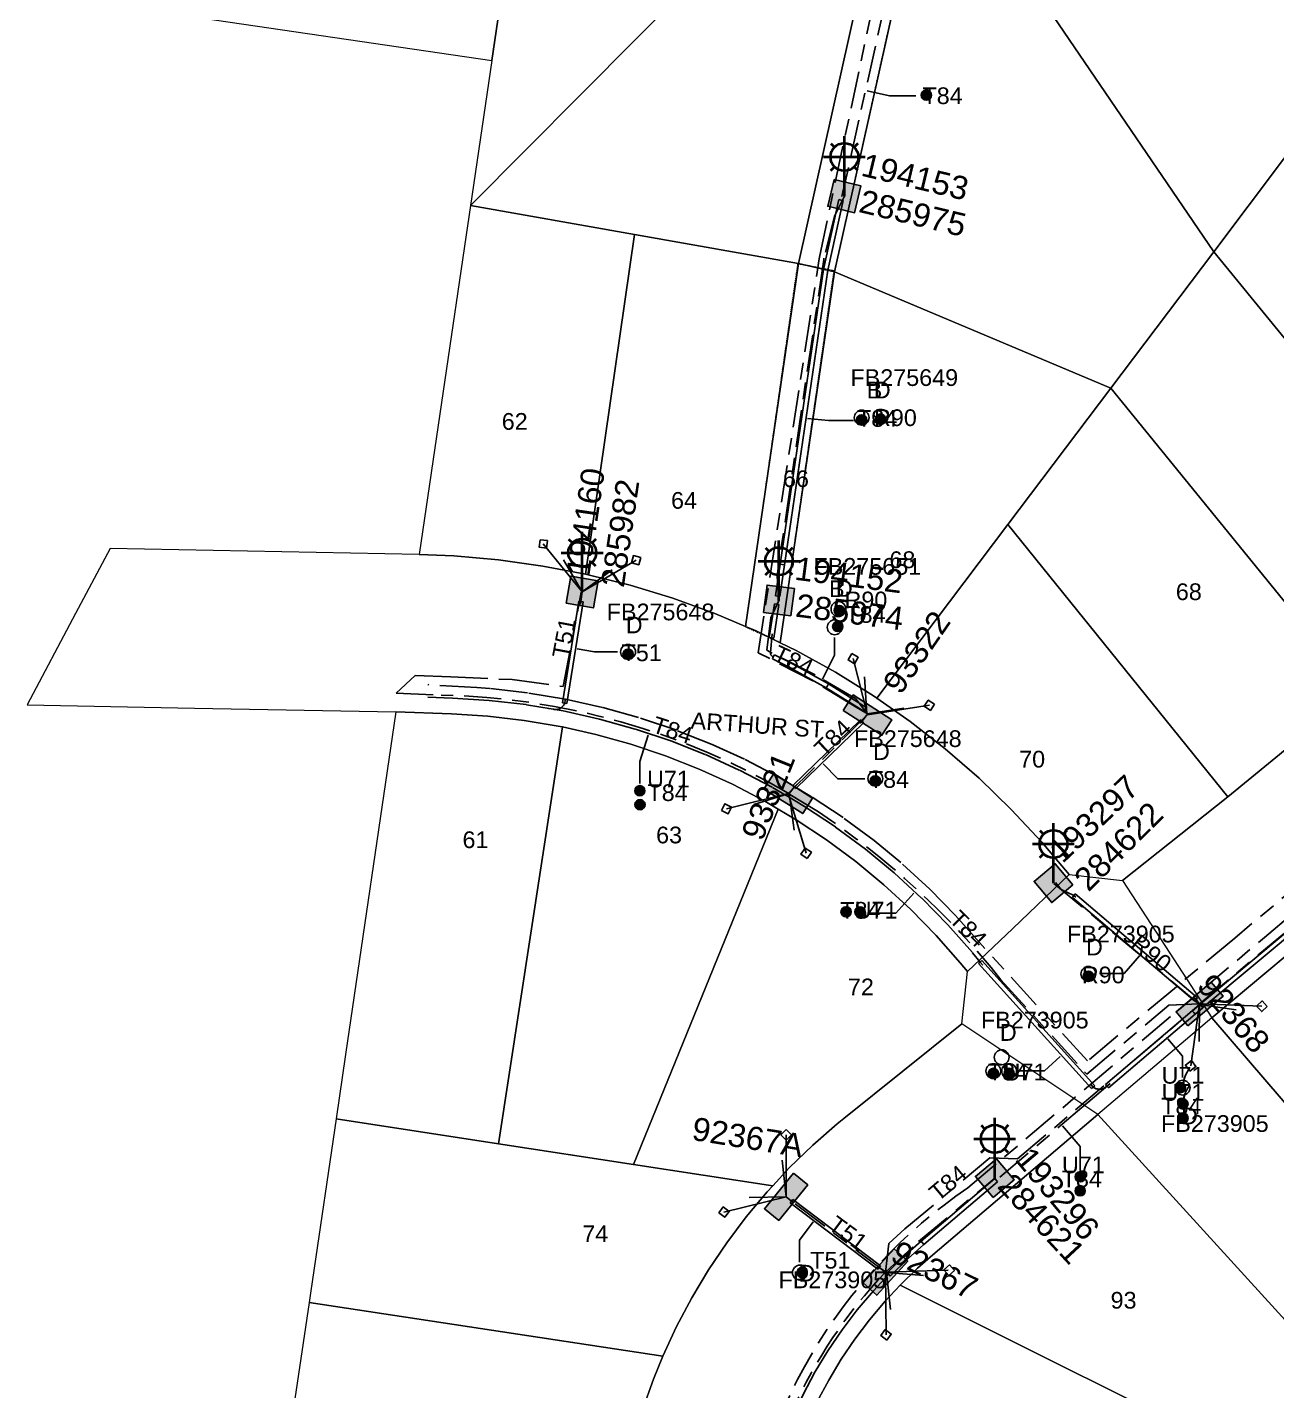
# Model space of a CAD drawing. Header units: metres. Extents: x 282960 to 285195, y 6134329 to 6136665.
# Drawn here: x 283102 to 283236.7, y 6135310.1 to 6135457 of the extents above; entities that cross this region are included whole.
import ezdxf
from ezdxf.enums import TextEntityAlignment as Align

# ---------------------------------------------------------------- set-up
doc = ezdxf.new("R2010")
doc.units = ezdxf.units.M
for name, pattern in [('Cable Exist UG', [8.2, 4, -1.2, 1.8, -1.2]), ('HIDDEN', [0.375, 0.25, -0.125]), ('HIDDEN2', [0.1875, 0.125, -0.0625])]:
    doc.linetypes.add(name, pattern=pattern)
doc.layers.get('0').update_dxf_attribs({"color": 6})
for name, color, linetype, lineweight in [('Cadastre Land Parcels_SP_EXT', 9, 'Continuous', 5), ('Cadastre Other Property_SP_EXT', 9, 'HIDDEN', 5), ('Cadastre Roads_SP_EXT', 9, 'Continuous', 5)]:
    doc.layers.add(name, color=color, linetype=linetype, lineweight=lineweight)
for name, color, linetype in [('Duct_SP_EXT', 7, 'Continuous'), ('Equip_SP_SL_EXT', 7, 'Continuous'), ('Mains_HV_EXT', 7, 'Continuous'), ('Mains_LV_EXT', 7, 'Continuous'), ('Services_SP_EXT', 7, 'Continuous'), ('SupportsUG_SP_LV_EXT', 7, 'Continuous'), ('SupportsUG_SP_LV_SL_EXT', 7, 'Continuous'), ('Trench_SP_EXT', 7, 'Continuous')]:
    doc.layers.add(name, color=color, linetype=linetype)
doc.styles.add('COLUMN_LABEL', font='arial.ttf')
doc.styles.add('iecARIAL', font='arial.ttf', dxfattribs={"height": 2})
doc.styles.add('POLE_LABEL', font='arial.ttf')
doc.styles.get("Standard").update_dxf_attribs({"font": 'arial.ttf'})

# ---------------------------------------------------------------- blocks, each defined once
blk = doc.blocks.new('COLUMN_EXT')
blk.add_hatch(color=256).paths.add_polyline_path([(-1.49, 1.48), (-1.49, -1.49), (1.48, -1.49), (1.48, 1.48)])
blk.add_lwpolyline([(-1.49, -1.49), (1.48, -1.49), (1.48, 1.48), (-1.49, 1.48)], close=True)
for tag, height, style, flags, p in [('ASSET_NUM', 2.5, 'COLUMN_LABEL', 8, (2, 2)), ('STRUCTURE_PLANT_NUMBER', 0.2, 'POLE_LABEL', 9, (1.81, 0.03)), ('STREET_CODE', 0.2, 'COLUMN_LABEL', 9, (1.81, -0.2))]:
    blk.add_attdef(tag, text='', height=height, dxfattribs=dict(style=style, flags=flags)).set_placement(p, align=Align.MIDDLE_LEFT)
at = {"flags": 9}
for tag, p in [('COLUMN_TYPE', (1.81, -0.4)), ('OWNED_BY', (1.81, -0.6)), ('STATE', (1.81, -0.8)), ('USAGE', (1.81, -1)), ('LEGEND', (1.81, -1.2)), ('LOCATION', (1.81, -1.4)), ('STREETNAME', (1.81, -1.6)), ('SUBURB', (1.81, -1.8)), ('NOTES', (1.81, -2))]:
    blk.add_attdef(tag, text='', height=0.2, dxfattribs=at).set_placement(p, align=Align.MIDDLE_LEFT)
at = {"flags": 1}
blk.add_attdef('Z', (1.81, -2.35), '', height=0.2, dxfattribs=at)
blk = doc.blocks.new('PILLAR_EXT')
blk.add_hatch(color=256).paths.add_polyline_path([(-2.475, 0.99), (-2.475, -0.99), (2.475, -0.99), (2.475, 0.99)])
blk.add_lwpolyline([(-2.475, -0.99), (2.475, -0.99), (2.475, 0.99), (-2.475, 0.99)], close=True)
at = {"style": 'iecARIAL', "flags": 8}
blk.add_attdef('ASSET_NUM', (1.5, 3.5), '', height=2.5, dxfattribs=at)
for tag, p, flags in [('OWNED_BY', (0, -0.2), 9), ('STATE', (0, -0.4), 9), ('SUPPORT_TYPE', (0, -0.6), 9), ('USAGE', (0, -0.8), 9), ('LEGEND', (0, -1), 9), ('LOCATION', (0, -1.2), 9), ('NOTES', (0, -1.4), 9), ('PARENT', (0, -1.6), 9), ('STREETNAME', (0, -1.8), 9), ('SUBURB', (0, -2), 1)]:
    blk.add_attdef(tag, p, '', height=0.2, dxfattribs=dict(flags=flags))
blk = doc.blocks.new('DUCT_EXT')
blk.add_circle((0, 0.8), 0.8)
at = {"flags": 1}
blk.add_attdef('Z', (0, 0), '', height=0.2, dxfattribs=at)
at = {"flags": 9}
for tag, p in [('DUCT_CODE', (0, 0)), ('XSECT_TYPE', (0, -0.2)), ('STATE', (0, -0.6)), ('FB_REFERENCE', (0, -0.4)), ('NOTES', (0, -0.8))]:
    blk.add_attdef(tag, text='', height=0.2, dxfattribs=at).set_placement(p, align=Align.MIDDLE_LEFT)
blk = doc.blocks.new('SL_LANTERN_EXT')
at = {"lineweight": 40}
for p, q in [((0, 1.97), (0, 6.47)), ((-1.46, 5.68), (-1.06, 5.28)), ((1.46, 5.68), (1.06, 5.28)), ((-2.25, 4.22), (2.25, 4.22)), ((-1.46, 2.76), (-1.06, 3.16)), ((1.46, 2.76), (1.06, 3.16)), ((0, 0), (0, 2.72))]:
    blk.add_line(p, q, dxfattribs=at)
blk.add_circle((0, 4.22), 1.5, dxfattribs=at)
at = {"style": 'iecARIAL', "flags": 8}
blk.add_attdef('ASSET_NUM', (1.5, 1.5), '', height=2.5, dxfattribs=at)
for tag, p, height, flags in [('OPERATING_VOLTAGE', (0.98, -1.65), 0.2, 9), ('CONSTRUCTED_VOLTAGE', (0.98, -0.65), 0.2, 9), ('CONTROL_TYPE', (0.98, -0.85), 0.2, 9), ('LANTERN_PURPOSE', (0.98, -1.05), 0.2, 9), ('LANTERN_TYPE', (0.98, -1.25), 0.2, 9), ('NO_PHASES', (0.98, -1.45), 0.2, 9), ('LNUMBER', (2.18, -3.25), 2.5, 8), ('ORIENTATION', (0.98, -1.85), 0.2, 9), ('OWNED_BY', (0.98, -2.05), 0.2, 9), ('STATE', (0.98, -2.25), 0.2, 9), ('USAGE', (0.98, -2.45), 0.2, 9), ('CEXIST', (0.98, -2.65), 0.2, 9), ('CNEW', (0.98, -2.85), 0.2, 9), ('CNUMBER', (0.98, -3.05), 0.2, 9), ('CREMOVE', (0.98, -3.25), 0.2, 9), ('CREPLACE', (0.98, -3.45), 0.2, 9), ('LKINGHEIGHT', (0.98, -3.65), 0.2, 9), ('LBRACKET', (0.98, -3.85), 0.2, 9), ('LBRACKETVOCAB', (0.98, -4.05), 0.2, 9), ('LCATEGORY', (0.98, -4.25), 0.2, 9), ('LCHARGE1', (0.98, -4.45), 0.2, 9), ('LCHARGE1PERCENT', (0.98, -4.65), 0.2, 9), ('LCHARGE2', (0.98, -4.85), 0.2, 9), ('LCHARGE2PERCENT', (0.98, -5.05), 0.2, 9), ('LCHARGE3', (0.98, -5.25), 0.2, 9), ('LCHARGE3PERCENT', (0.98, -5.45), 0.2, 9), ('LEXIST', (0.98, -5.65), 0.2, 9), ('LLAMP', (0.98, -5.85), 0.2, 9), ('LLAMPVOCAB', (0.98, -6.05), 0.2, 9), ('LMAST', (0.98, -6.25), 0.2, 9), ('LMASTVOCAB', (0.98, -6.45), 0.2, 9), ('LNEW', (0.98, -6.65), 0.2, 9), ('LANTNUMBER', (0.98, -6.85), 0.2, 9), ('LOUTREACH', (0.98, -7.25), 0.2, 9), ('LOUTREACHVOCAB', (0.98, -7.45), 0.2, 9), ('LRATECODE', (0.98, -7.65), 0.2, 9), ('LREMOVE', (0.98, -7.85), 0.2, 9), ('LREPLACE', (0.98, -8.05), 0.2, 9), ('LTYPE', (0.98, -8.25), 0.2, 9), ('LTYPEVOCAB', (0.98, -8.45), 0.2, 9), ('LEGEND', (0.98, -8.65), 0.2, 9), ('LOCATION', (0.98, -8.85), 0.2, 9), ('STREETNAME', (0.98, -9.25), 0.2, 9), ('SUBURB', (0.98, -9.45), 0.2, 1), ('NOTES', (0.98, -9.05), 0.2, 9)]:
    blk.add_attdef(tag, p, '', height=height, dxfattribs=dict(flags=flags))
blk = doc.blocks.new('CCP_EXT')
at = {"flags": 9}
for tag, p in [('STATE', (0, -1.8)), ('LIFE_SUPPORT', (0, -1.6)), ('NOTES', (0, -2))]:
    blk.add_attdef(tag, text='', height=0.2, dxfattribs=at).set_placement(p, align=Align.MIDDLE_LEFT)
blk.add_wipeout([(0, 0.57), (0.57, 0), (0, -0.57), (-0.57, 0)])
blk.add_lwpolyline([(-0.57, 0), (0, 0.57), (0.57, 0), (0, -0.57), (-0.57, 0)])
at = {"flags": 1}
blk.add_attdef('Z', (0, 0), '', height=0.2, dxfattribs=at)
at = {"flags": 9}
for tag, p in [('CCP_TYPE', (0, 0)), ('CONSTRUCTED_VOLTAGE', (0, -0.2)), ('OPERATING_VOLTAGE', (0, -0.6)), ('ORIENTATION', (0, -0.8)), ('OWNED_BY', (0, -1)), ('NO_PHASES', (0, -0.4)), ('USAGE', (0, -1.2)), ('LEGEND', (0, -1.4))]:
    blk.add_attdef(tag, text='', height=0.2, dxfattribs=at).set_placement(p, align=Align.MIDDLE_LEFT)
blk = doc.blocks.new('CABLE_LARGE_EXT')
h = blk.add_hatch(color=256)
edge = h.paths.add_edge_path()
edge.add_arc((0, 0.55), 0.55, 0, 360)
blk.add_circle((0, 0.55), 0.55)
at = {"flags": 1}
blk.add_attdef('Z', (0, 0), '', height=0.2, dxfattribs=at)
at = {"flags": 9}
for tag, p in [('COND_CODE', (0, 0)), ('STATE', (0, -0.4)), ('XSECT_SIZE', (0, -0.6)), ('FB_REFERENCE', (0, -0.2)), ('NOTES', (0, -0.8))]:
    blk.add_attdef(tag, text='', height=0.2, dxfattribs=at).set_placement(p, align=Align.MIDDLE_LEFT)

msp = doc.modelspace()

# ---------------------------------------------------------------- linework, layer by layer
at = {"layer": 'Cadastre Land Parcels_SP_EXT', "linetype": 'Continuous'}
for points in [[(283156.58, 6135483.83), (283157.05, 6135487.01), (283113.14, 6135471.01), (283113.68, 6135469.54), (283114.16, 6135468.04), (283114.55, 6135466.52), (283114.86, 6135464.98), (283115.09, 6135463.43), (283115.25, 6135461.86), (283115.31, 6135460.29), (283115.3, 6135458.79), (283152.09, 6135453.37), (283156.58, 6135483.83)], [(283185.5, 6135473.7), (283185.36, 6135474.42), (283185.26, 6135475.15), (283185.2, 6135475.88), (283185.18, 6135476.61), (283185.2, 6135477.35), (283185.25, 6135478.08), (283185.34, 6135478.8), (283185.47, 6135479.52), (283185.64, 6135480.24), (283185.85, 6135480.94), (283186.09, 6135481.64), (283186.37, 6135482.31), (283186.68, 6135482.98), (283187.03, 6135483.62), (283187.41, 6135484.25), (283187.82, 6135484.85), (283187.98, 6135485.07), (283156.58, 6135483.83), (283152.09, 6135453.37), (283149.8, 6135437.77), (283185.5, 6135473.7)], [(283243.67, 6135470.08), (283213.15, 6135475.72), (283213.08, 6135474.99), (283212.97, 6135474.26), (283212.83, 6135473.55), (283212.65, 6135472.83), (283212.43, 6135472.13), (283212.17, 6135471.45), (283211.88, 6135470.77), (283211.56, 6135470.12), (283211.19, 6135469.48), (283210.8, 6135468.86), (283210.38, 6135468.26), (283209.92, 6135467.69), (283209.44, 6135467.14), (283208.92, 6135466.61), (283208.38, 6135466.12), (283207.82, 6135465.65), (283207.61, 6135465.49), (283229.87, 6135432.78), (283237.4, 6135442.77), (283244.92, 6135452.73), (283243.87, 6135467.28), (283243.67, 6135470.08)], [(283192.47, 6135464.38), (283191.84, 6135464.75), (283191.22, 6135465.15), (283190.63, 6135465.58), (283190.06, 6135466.05), (283189.52, 6135466.54), (283189, 6135467.06), (283188.51, 6135467.61), (283188.05, 6135468.18), (283187.62, 6135468.77), (283187.22, 6135469.39), (283186.86, 6135470.02), (283186.53, 6135470.68), (283186.23, 6135471.35), (283185.97, 6135472.03), (283185.75, 6135472.73), (283185.56, 6135473.44), (283185.5, 6135473.7), (283149.8, 6135437.77), (283167.46, 6135434.64), (283185.13, 6135431.51), (283192.47, 6135464.38)], [(283196.24, 6135462.98), (283195.53, 6135463.16), (283194.83, 6135463.37), (283194.13, 6135463.61), (283193.46, 6135463.89), (283192.8, 6135464.21), (283192.47, 6135464.38), (283185.13, 6135431.51), (283189.02, 6135430.62), (283196.24, 6135462.98)], [(283229.87, 6135432.78), (283207.61, 6135465.49), (283207.01, 6135465.06), (283206.39, 6135464.67), (283205.75, 6135464.31), (283205.1, 6135463.98), (283204.42, 6135463.69), (283203.74, 6135463.43), (283203.04, 6135463.21), (283202.33, 6135463.03), (283201.61, 6135462.88), (283200.88, 6135462.77), (283200.15, 6135462.7), (283199.42, 6135462.67), (283198.69, 6135462.68), (283197.96, 6135462.73), (283197.23, 6135462.81), (283196.5, 6135462.93), (283196.24, 6135462.98), (283189.02, 6135430.62), (283218.77, 6135418.08), (283229.87, 6135432.78)], [(283277.82, 6135418.38), (283237.4, 6135442.77), (283229.87, 6135432.78), (283259.24, 6135396.88), (283265.09, 6135401.67), (283266.87, 6135403.2), (283268.58, 6135404.83), (283270.19, 6135406.54), (283271.72, 6135408.34), (283273.15, 6135410.21), (283274.47, 6135412.16), (283275.7, 6135414.17), (283276.82, 6135416.25), (283277.82, 6135418.38)], [(283167.46, 6135434.64), (283149.8, 6135437.77), (283149.47, 6135435.56), (283146.85, 6135417.75), (283144.26, 6135400.16), (283148.01, 6135400.01), (283152.81, 6135399.59), (283157.58, 6135398.92), (283162.18, 6135398.04), (283167.46, 6135434.64)], [(283185.13, 6135431.51), (283167.46, 6135434.64), (283162.18, 6135398.04), (283162.31, 6135398.01), (283166.99, 6135396.85), (283171.6, 6135395.44), (283176.13, 6135393.8), (283179.43, 6135392.4), (283185.13, 6135431.51)], [(283245.31, 6135385.47), (283259.24, 6135396.88), (283229.87, 6135432.78), (283218.77, 6135418.08), (283245.31, 6135385.47)], [(283189.02, 6135430.62), (283185.13, 6135431.51), (283179.43, 6135392.4), (283180.56, 6135391.92), (283183.17, 6135390.65), (283189.02, 6135430.62)], [(283218.77, 6135418.08), (283189.02, 6135430.62), (283183.17, 6135390.65), (283184.9, 6135389.81), (283189.11, 6135387.48), (283193.2, 6135384.93), (283193.56, 6135384.67), (283207.68, 6135403.38), (283218.77, 6135418.08)], [(283245.31, 6135385.47), (283218.77, 6135418.08), (283207.68, 6135403.38), (283231.39, 6135374.05), (283245.31, 6135385.47)], [(283231.39, 6135374.05), (283207.68, 6135403.38), (283193.56, 6135384.67), (283197.15, 6135382.17), (283200.95, 6135379.21), (283204.59, 6135376.05), (283208.06, 6135372.7), (283211.35, 6135369.18), (283214.3, 6135365.67), (283220.05, 6135365.05), (283231.39, 6135374.05)], [(283159.72, 6135381.58), (283159.45, 6135381.64), (283155.58, 6135382.29), (283151.67, 6135382.74), (283147.75, 6135382.99), (283141.76, 6135383.2), (283136.33, 6135346.29), (283135.31, 6135339.37), (283152.8, 6135336.68), (283159.72, 6135381.58)], [(283182.94, 6135372.73), (283181.5, 6135373.58), (283178.01, 6135375.4), (283174.44, 6135377.03), (283170.79, 6135378.48), (283167.07, 6135379.73), (283163.28, 6135380.78), (283159.72, 6135381.58), (283152.8, 6135336.68), (283167.37, 6135334.45), (283182.94, 6135372.73)], [(283203.34, 6135355.22), (283202.57, 6135356.16), (283199.97, 6135359.1), (283197.22, 6135361.91), (283194.33, 6135364.56), (283191.31, 6135367.07), (283188.15, 6135369.41), (283184.88, 6135371.58), (283182.94, 6135372.73), (283167.37, 6135334.45), (283182.36, 6135332.15), (283184.14, 6135334.07), (283186.66, 6135336.51), (283189.31, 6135338.82), (283190.03, 6135339.41), (283202.73, 6135349.61), (283203.34, 6135355.22)], [(283268.15, 6135333.12), (283243.49, 6135361.81), (283229.65, 6135350.23), (283254.5, 6135321.38), (283265.88, 6135331.16), (283268.15, 6135333.12)], [(283254.5, 6135321.38), (283229.65, 6135350.23), (283217.39, 6135339.82), (283243.11, 6135311.59), (283252.23, 6135319.43), (283254.5, 6135321.38)], [(283152.8, 6135336.68), (283135.31, 6135339.37), (283132.76, 6135322.05), (283132.55, 6135320.57), (283132.4, 6135319.58), (283170.52, 6135313.79), (283172, 6135316.97), (283173.64, 6135320.07), (283175.44, 6135323.08), (283177.4, 6135326), (283179.5, 6135328.8), (283181.76, 6135331.5), (283182.36, 6135332.15), (283167.37, 6135334.45), (283152.8, 6135336.68)], [(283243.11, 6135311.59), (283217.39, 6135339.82), (283199.61, 6135324.72), (283197.96, 6135323.26), (283196.08, 6135321.43), (283235.92, 6135301.55), (283241.27, 6135310.01), (283243.11, 6135311.59)], [(283233.89, 6135291.18), (283235.01, 6135300.11), (283235.92, 6135301.55), (283196.08, 6135321.43), (283194.48, 6135319.71), (283192.79, 6135317.7), (283191.21, 6135315.62), (283189.74, 6135313.45), (283188.39, 6135311.21), (283187.15, 6135308.9), (283186.04, 6135306.53), (283185.06, 6135304.1), (283184.2, 6135301.63), (283183.47, 6135299.11), (283182.88, 6135296.56), (283233.89, 6135291.18)], [(283170.52, 6135313.79), (283132.4, 6135319.58), (283129.34, 6135298.8), (283165.18, 6135293.42), (283165.87, 6135297.77), (283166.52, 6135301.22), (283167.34, 6135304.64), (283168.34, 6135308), (283169.51, 6135311.31), (283170.52, 6135313.79)]]:
    msp.add_lwpolyline(points, close=True, dxfattribs=at)
at = {"layer": 'Cadastre Other Property_SP_EXT', "linetype": 'HIDDEN2'}
msp.add_lwpolyline([(283189.04, 6135430.72), (283196.23, 6135462.99), (283196.23, 6135462.99, -0.100082), (283192.45, 6135464.36), (283192.45, 6135464.36), (283185.11, 6135431.5), (283189.04, 6135430.72)], format="xyb", close=True, dxfattribs=at)
msp.add_lwpolyline([(283183.18, 6135390.69), (283188.97, 6135430.72), (283185.04, 6135431.5), (283179.42, 6135392.37), (283183.18, 6135390.69)], close=True, dxfattribs=at)
at = {"layer": 'Duct_SP_EXT'}
for p, q in [((283189.48, 6135438.4), (283187.81, 6135430.88)), ((283189.95, 6135438.29), (283188.28, 6135430.79)), ((283189.48, 6135438.4), (283189.72, 6135438.34)), ((283189.95, 6135438.29), (283189.72, 6135438.34)), ((283187.81, 6135430.88), (283183.15, 6135399.11)), ((283188.28, 6135430.79), (283183.63, 6135399.04)), ((283187.81, 6135430.88), (283188.04, 6135430.83)), ((283188.28, 6135430.79), (283188.04, 6135430.83)), ((283183.15, 6135399.11), (283182.65, 6135395.7)), ((283183.63, 6135399.04), (283183.13, 6135395.63)), ((283183.15, 6135399.11), (283183.15, 6135399.11)), ((283183.15, 6135399.11), (283183.39, 6135399.08)), ((283183.15, 6135399.11), (283183.39, 6135399.08)), ((283183.63, 6135399.04), (283183.39, 6135399.08)), ((283183.63, 6135399.04), (283183.39, 6135399.08)), ((283183.63, 6135399.04), (283183.63, 6135399.04)), ((283159.72, 6135384.17), (283161.45, 6135395.15)), ((283161.45, 6135395.15), (283161.68, 6135395.11)), ((283161.92, 6135395.07), (283161.68, 6135395.11)), ((283182.65, 6135395.7), (283182.89, 6135395.66)), ((283183.13, 6135395.63), (283182.89, 6135395.66)), ((283160.19, 6135384.1), (283161.92, 6135395.07)), ((283182.53, 6135394.85), (283181.99, 6135391.22)), ((283183, 6135394.78), (283182.47, 6135391.15)), ((283182.53, 6135394.85), (283182.77, 6135394.81)), ((283183, 6135394.78), (283182.77, 6135394.81)), ((283181.99, 6135391.22), (283182.23, 6135391.19)), ((283182.47, 6135391.15), (283182.23, 6135391.19)), ((283182.53, 6135389.34), (283182.42, 6135389.13)), ((283184.22, 6135388.52), (283182.53, 6135389.34)), ((283182.32, 6135388.91), (283182.42, 6135389.13)), ((283184, 6135388.09), (283182.32, 6135388.91)), ((283184, 6135388.09), (283184.11, 6135388.3)), ((283188.13, 6135385.81), (283184, 6135388.09)), ((283184.22, 6135388.52), (283184.11, 6135388.3)), ((283188.37, 6135386.22), (283184.22, 6135388.52)), ((283188.13, 6135385.81), (283188.25, 6135386.01)), ((283192.17, 6135383.28), (283188.13, 6135385.81)), ((283188.37, 6135386.22), (283188.25, 6135386.01)), ((283192.43, 6135383.69), (283188.37, 6135386.22)), ((283159.72, 6135384.17), (283159.95, 6135384.13)), ((283160.19, 6135384.1), (283159.95, 6135384.13)), ((283192.17, 6135383.28), (283192.3, 6135383.49)), ((283192.43, 6135383.69), (283192.3, 6135383.49)), ((283184.51, 6135375.28), (283191.81, 6135382.36)), ((283184.85, 6135374.94), (283192.15, 6135382.02)), ((283191.81, 6135382.36), (283191.98, 6135382.19)), ((283192.15, 6135382.02), (283191.98, 6135382.19)), ((283184.51, 6135375.28), (283184.68, 6135375.11)), ((283184.85, 6135374.94), (283184.68, 6135375.11)), ((283214.65, 6135363.22), (283214.8, 6135363.41)), ((283227.82, 6135352.03), (283214.65, 6135363.22)), ((283214.96, 6135363.59), (283214.8, 6135363.41)), ((283228.13, 6135352.4), (283214.96, 6135363.59)), ((283204.53, 6135356.08), (283204.7, 6135356.24)), ((283204.53, 6135356.08), (283216.71, 6135342.61)), ((283204.88, 6135356.4), (283204.7, 6135356.24)), ((283204.88, 6135356.4), (283217.07, 6135342.93)), ((283228.38, 6135351.7), (283227.56, 6135351)), ((283227.82, 6135352.03), (283227.97, 6135352.22)), ((283228.69, 6135351.33), (283227.87, 6135350.64)), ((283228.13, 6135352.4), (283227.97, 6135352.22)), ((283228.4, 6135351.72), (283228.38, 6135351.7)), ((283228.38, 6135351.7), (283228.53, 6135351.52)), ((283228.38, 6135351.7), (283228.53, 6135351.52)), ((283228.4, 6135351.72), (283228.56, 6135351.54)), ((283228.69, 6135351.33), (283228.53, 6135351.52)), ((283228.69, 6135351.33), (283228.53, 6135351.52)), ((283228.71, 6135351.35), (283228.56, 6135351.54)), ((283228.71, 6135351.35), (283228.69, 6135351.33)), ((283227.56, 6135351), (283227.56, 6135351)), ((283227.56, 6135351), (283227.72, 6135350.82)), ((283227.56, 6135351), (283227.72, 6135350.82)), ((283227.87, 6135350.64), (283227.72, 6135350.82)), ((283227.87, 6135350.64), (283227.72, 6135350.82)), ((283227.87, 6135350.64), (283227.87, 6135350.64)), ((283216.71, 6135342.61), (283216.89, 6135342.77)), ((283217.07, 6135342.93), (283216.89, 6135342.77)), ((283218.21, 6135343.07), (283218.37, 6135342.89)), ((283218.53, 6135342.7), (283218.37, 6135342.89)), ((283198.34, 6135326.18), (283206.28, 6135332.93)), ((283198.65, 6135325.82), (283206.59, 6135332.57)), ((283206.28, 6135332.93), (283206.44, 6135332.75)), ((283206.59, 6135332.57), (283206.44, 6135332.75)), ((283184.22, 6135330.3), (283184.37, 6135330.49)), ((283184.51, 6135330.68), (283184.37, 6135330.49)), ((283184.51, 6135330.68), (283193.96, 6135323.53)), ((283184.22, 6135330.3), (283193.67, 6135323.15)), ((283196.63, 6135324.68), (283198.34, 6135326.18)), ((283198.34, 6135326.18), (283198.49, 6135326)), ((283194.7, 6135322.78), (283196.63, 6135324.68)), ((283196.63, 6135324.68), (283196.8, 6135324.5)), ((283196.96, 6135324.32), (283198.65, 6135325.82)), ((283198.65, 6135325.82), (283198.49, 6135326)), ((283193.67, 6135323.15), (283193.82, 6135323.34)), ((283193.96, 6135323.53), (283193.82, 6135323.34)), ((283195.04, 6135322.45), (283196.96, 6135324.32)), ((283196.96, 6135324.32), (283196.8, 6135324.5)), ((283194.65, 6135322.73), (283194.7, 6135322.78)), ((283194.65, 6135322.73), (283194.82, 6135322.57)), ((283194.7, 6135322.78), (283194.87, 6135322.61)), ((283195, 6135322.4), (283194.82, 6135322.57)), ((283195.04, 6135322.45), (283194.87, 6135322.61)), ((283195, 6135322.4), (283195.04, 6135322.45))]:
    msp.add_line(p, q, dxfattribs=at)
for points in [[(283197.78, 6135449.58), (283194.95, 6135449.58), (283192.52, 6135450.1)], [(283191.05, 6135414.61), (283188.38, 6135414.61), (283186.12, 6135414.83)], [(283189.03, 6135391.21), (283189.03, 6135389.3), (283187.73, 6135386.72)], [(283165.64, 6135389.67), (283163.17, 6135389.67), (283161.27, 6135389.98)], [(283168.05, 6135375.48), (283168.05, 6135377.84), (283168.94, 6135380.71)], [(283192.28, 6135375.99), (283189.36, 6135375.99), (283187.79, 6135377.62)], [(283192.59, 6135361.53), (283195.61, 6135361.53), (283197.57, 6135363.67)], [(283217.55, 6135355.02), (283220.22, 6135355.02), (283221.86, 6135356.92)], [(283208.99, 6135344.54), (283211.63, 6135344.54), (283213.31, 6135346.06)], [(283215.49, 6135333.79), (283215.49, 6135336.38), (283213.58, 6135338.62)], [(283185.25, 6135323.92), (283185.25, 6135326.3), (283186.7, 6135328.25)]]:
    msp.add_lwpolyline(points, dxfattribs=at)
at = {"layer": 'Mains_LV_EXT', "linetype": 'Cable Exist UG'}
for points in [[(283190.08, 6135438.77), (283189, 6135436.61), (283189, 6135436.61), (283187.88, 6135432.09), (283187.86, 6135431.95), (283187.86, 6135431.95), (283182.82, 6135397.83), (283183.03, 6135395.21)], [(283141.79, 6135385.21), (283143.82, 6135387.12), (283143.82, 6135387.12), (283147.66, 6135386.98), (283154.27, 6135386.68), (283159.79, 6135385.93), (283161.73, 6135396.11)], [(283184.03, 6135374.4), (283192.57, 6135382.92)], [(283228.35, 6135351.69), (283212.6, 6135364.75)], [(283194.5, 6135322.84), (283183.8, 6135330.95)]]:
    msp.add_lwpolyline(points, dxfattribs=at)
msp.add_lwpolyline([(283141.79, 6135385.21), (283146.62, 6135385.02), (283146.62, 6135385.02, -0.128302), (283184.03, 6135374.44)], format="xyb", dxfattribs=at)
at = {"layer": 'Trench_SP_EXT', "linetype": 'Cable Exist UG'}
for points in [[(283196.52, 6135464.99), (283195.21, 6135462.95), (283195.21, 6135462.95), (283189.99, 6135439.55), (283189.81, 6135438.74)], [(283161.83, 6135396.13), (283159.52, 6135400.08)], [(283161.83, 6135396.13), (283165.45, 6135398.78)], [(283161.63, 6135394.77), (283161.68, 6135395.11), (283161.83, 6135396.13)], [(283145.21, 6135384.78), (283147.84, 6135384.69), (283151.82, 6135384.44), (283155.82, 6135383.98), (283158.49, 6135383.53)], [(283192.54, 6135382.98), (283196.72, 6135383.64)], [(283192.51, 6135382.89), (283191.98, 6135382.19), (283191.73, 6135381.95)], [(283184.13, 6135374.41), (283184.68, 6135375.11), (283185, 6135375.42)], [(283184.13, 6135374.41), (283179.59, 6135373.01)], [(283184.13, 6135374.41), (283184.76, 6135369.9)], [(283215.01, 6135363.23), (283214.8, 6135363.41), (283213.44, 6135364.06), (283212.81, 6135364.81)], [(283228.35, 6135351.69), (283227.97, 6135352.22), (283227.77, 6135352.39)], [(283228.35, 6135351.69), (283228.31, 6135347.15)], [(283228.35, 6135351.69), (283232.9, 6135351.02)], [(283218.72, 6135343.18), (283216.29, 6135341.11), (283216.13, 6135340.98), (283216.13, 6135340.98), (283206.44, 6135332.75)], [(283183.8, 6135330.94), (283183.31, 6135335.37)], [(283183.8, 6135330.94), (283179.26, 6135330.86)], [(283184.58, 6135330.33), (283184.37, 6135330.49), (283183.8, 6135330.94)], [(283194.6, 6135322.79), (283193.82, 6135323.34), (283193.5, 6135323.58)], [(283194.6, 6135322.79), (283199.29, 6135322.43)], [(283194.6, 6135322.79), (283195.12, 6135318.24)]]:
    msp.add_lwpolyline(points, dxfattribs=at)
for points in [[(283182.29, 6135391.61), (283182.1, 6135389.59), (283182.1, 6135389.59, 0.345013), (283182.43, 6135389.14)], [(283160.01, 6135384.49), (283159.95, 6135384.13), (283159.95, 6135384.13, -0.363402), (283158.73, 6135383.48), (283158.73, 6135383.48), (283158.21, 6135383.57)], [(283216.63, 6135343.05), (283216.89, 6135342.77), (283216.89, 6135342.77, 0.349242), (283218.25, 6135342.79), (283218.25, 6135342.79), (283218.63, 6135343.11)]]:
    msp.add_lwpolyline(points, format="xyb", dxfattribs=at)

# ---------------------------------------------------------------- block references
at = {"layer": 'Duct_SP_EXT'}
for name, p in [('CABLE_LARGE_EXT', (283198.91, 6135449.11)), ('DUCT_EXT', (283191.94, 6135414.11)), ('DUCT_EXT', (283193.97, 6135414.2)), ('CABLE_LARGE_EXT', (283191.94, 6135414.11)), ('CABLE_LARGE_EXT', (283193.97, 6135414.2)), ('DUCT_EXT', (283189.44, 6135393.48)), ('CABLE_LARGE_EXT', (283189.53, 6135393.57)), ('DUCT_EXT', (283189.03, 6135391.52)), ('CABLE_LARGE_EXT', (283189.36, 6135391.85)), ('DUCT_EXT', (283166.77, 6135388.87)), ('CABLE_LARGE_EXT', (283166.77, 6135388.87)), ('DUCT_EXT', (283193.41, 6135375.22)), ('CABLE_LARGE_EXT', (283193.41, 6135375.22)), ('CABLE_LARGE_EXT', (283168.04, 6135374.16)), ('CABLE_LARGE_EXT', (283168.06, 6135372.66)), ('CABLE_LARGE_EXT', (283190.26, 6135361.11)), ('CABLE_LARGE_EXT', (283191.76, 6135361.1)), ('DUCT_EXT', (283216.36, 6135354.17)), ('CABLE_LARGE_EXT', (283216.36, 6135354.17)), ('DUCT_EXT', (283207.02, 6135345.19)), ('DUCT_EXT', (283206.13, 6135343.7)), ('DUCT_EXT', (283207.83, 6135343.7)), ('CABLE_LARGE_EXT', (283206.13, 6135343.7)), ('CABLE_LARGE_EXT', (283207.83, 6135343.7)), ('CABLE_LARGE_EXT', (283226.55, 6135340.41)), ('CABLE_LARGE_EXT', (283226.55, 6135338.91)), ('CABLE_LARGE_EXT', (283215.49, 6135332.56)), ('CABLE_LARGE_EXT', (283215.48, 6135331.06))]:
    msp.add_blockref(name, p, dxfattribs=at)
for name, p, rotation in [('DUCT_EXT', (283225.73, 6135342.72), 270.03275829603), ('CABLE_LARGE_EXT', (283225.73, 6135342.72), 270.03275829603), ('DUCT_EXT', (283186.08, 6135322.79), 89.95894288901606), ('CABLE_LARGE_EXT', (283186.08, 6135322.79), 89.95894288901606)]:
    msp.add_blockref(name, p, dxfattribs=dict(at, rotation=rotation))
at = {"layer": 'Equip_SP_SL_EXT'}
ref = msp.add_blockref('SL_LANTERN_EXT', (283190.08, 6135438.77), dxfattribs=at)
ref.add_attrib('ASSET_NUM', '194153', dxfattribs={"layer": '0', "height": 2.5, "rotation": 346.4884, "style": 'iecARIAL'}).set_placement((283191.58, 6135440.27), align=Align.BOTTOM_LEFT)
ref = msp.add_blockref('SL_LANTERN_EXT', (283161.83, 6135396.13), dxfattribs=at)
ref.add_attrib('ASSET_NUM', '194160', dxfattribs={"layer": '0', "height": 2.5, "rotation": 81.6247, "style": 'iecARIAL'}).set_placement((283163.33, 6135397.63), align=Align.BOTTOM_LEFT)
ref = msp.add_blockref('SL_LANTERN_EXT', (283183.03, 6135395.21), dxfattribs=at)
ref.add_attrib('ASSET_NUM', '194152', dxfattribs={"layer": '0', "height": 2.5, "rotation": 352.7109, "style": 'iecARIAL'}).set_placement((283184.53, 6135396.71), align=Align.BOTTOM_LEFT)
ref = msp.add_blockref('SL_LANTERN_EXT', (283212.6, 6135364.75), dxfattribs=at)
ref.add_attrib('ASSET_NUM', '193297', dxfattribs={"layer": '0', "height": 2.5, "rotation": 43.3884, "style": 'iecARIAL'}).set_placement((283214.1, 6135366.25), align=Align.BOTTOM_LEFT)
ref = msp.add_blockref('SL_LANTERN_EXT', (283206.28, 6135332.98), dxfattribs=at)
ref.add_attrib('ASSET_NUM', '193296', dxfattribs={"layer": '0', "height": 2.5, "rotation": 310.0358, "style": 'iecARIAL'}).set_placement((283207.78, 6135334.48), align=Align.BOTTOM_LEFT)
at = {"layer": 'SupportsUG_SP_LV_EXT'}
ref = msp.add_blockref('PILLAR_EXT', (283192.57, 6135382.86), dxfattribs=dict(at, rotation=327.1860259736386))
ref.add_attrib('ASSET_NUM', '93322', dxfattribs={"layer": '0', "height": 2.5, "rotation": 55.3604, "style": 'iecARIAL'}).set_placement((283194.07, 6135386.36), align=Align.TOP_LEFT)
ref = msp.add_blockref('PILLAR_EXT', (283184.03, 6135374.4), dxfattribs=dict(at, rotation=327.8517792317836))
ref.add_attrib('ASSET_NUM', '93321', dxfattribs={"layer": '0', "height": 2.5, "rotation": 68.1605, "style": 'iecARIAL'}).set_placement((283185.53, 6135377.9), align=Align.BOTTOM_RIGHT)
ref = msp.add_blockref('PILLAR_EXT', (283228.35, 6135351.73), dxfattribs=dict(at, rotation=39.89960639984177))
ref.add_attrib('ASSET_NUM', '92368', dxfattribs={"layer": '0', "height": 2.5, "rotation": 310.1792, "style": 'iecARIAL'}).set_placement((283229.85, 6135355.23), align=Align.TOP_LEFT)
ref = msp.add_blockref('PILLAR_EXT', (283183.8, 6135330.95), dxfattribs=dict(at, rotation=230.7078070421516))
ref.add_attrib('ASSET_NUM', '92367A', dxfattribs={"layer": '0', "height": 2.5, "rotation": 350.8486, "style": 'iecARIAL'}).set_placement((283185.3, 6135334.45), align=Align.BOTTOM_RIGHT)
ref = msp.add_blockref('PILLAR_EXT', (283194.5, 6135322.84), dxfattribs=dict(at, rotation=227.7791667799155))
ref.add_attrib('ASSET_NUM', '92367', dxfattribs={"layer": '0', "height": 2.5, "rotation": 333.6717, "style": 'iecARIAL'}).set_placement((283196, 6135326.34), align=Align.TOP_LEFT)
at = {"layer": 'SupportsUG_SP_LV_SL_EXT'}
ref = msp.add_blockref('COLUMN_EXT', (283190.08, 6135438.77), dxfattribs=dict(at, rotation=256.5924915617295))
ref.add_attrib('ASSET_NUM', '285975', dxfattribs={"layer": '0', "height": 2.5, "rotation": 346.5168, "style": 'COLUMN_LABEL'}).set_placement((283192.08, 6135439.52), align=Align.TOP_LEFT)
ref = msp.add_blockref('COLUMN_EXT', (283161.83, 6135396.13), dxfattribs=dict(at, rotation=350.1134688230297))
ref.add_attrib('ASSET_NUM', '285982', dxfattribs={"layer": '0', "height": 2.5, "rotation": 81.6247, "style": 'COLUMN_LABEL'}).set_placement((283163.83, 6135396.88), align=Align.TOP_LEFT)
ref = msp.add_blockref('COLUMN_EXT', (283183.03, 6135395.21), dxfattribs=dict(at, rotation=82.5887009534997))
ref.add_attrib('ASSET_NUM', '285974', dxfattribs={"layer": '0', "height": 2.5, "rotation": 352.6098, "style": 'COLUMN_LABEL'}).set_placement((283185.03, 6135395.96), align=Align.TOP_LEFT)
ref = msp.add_blockref('COLUMN_EXT', (283212.6, 6135364.75), dxfattribs=dict(at, rotation=129.9245785250257))
ref.add_attrib('ASSET_NUM', '284622', dxfattribs={"layer": '0', "height": 2.5, "rotation": 44.8481, "style": 'COLUMN_LABEL'}).set_placement((283214.6, 6135365.5), align=Align.TOP_LEFT)
ref = msp.add_blockref('COLUMN_EXT', (283206.28, 6135332.98), dxfattribs=dict(at, rotation=40.10087988564074))
ref.add_attrib('ASSET_NUM', '284621', dxfattribs={"layer": '0', "height": 2.5, "rotation": 312.871, "style": 'COLUMN_LABEL'}).set_placement((283208.28, 6135333.73), align=Align.TOP_LEFT)

# ---------------------------------------------------------------- texts
at = {"layer": 'Cadastre Land Parcels_SP_EXT'}
for s, p in [('62', (283153.16, 6135413.6)), ('66', (283183.46, 6135407.42)), ('64', (283171.4, 6135405.09)), ('68', (283194.93, 6135398.7)), ('68', (283225.79, 6135395.25)), ('70', (283208.91, 6135377.21)), ('61', (283148.93, 6135368.53)), ('63', (283169.79, 6135369.04)), ('72', (283190.46, 6135352.67)), ('74', (283161.84, 6135326.08)), ('93', (283218.76, 6135318.91))]:
    msp.add_text(s, height=1.8, dxfattribs=at).set_placement(p)
at = {"layer": 'Cadastre Roads_SP_EXT'}
msp.add_text('ARTHUR ST', height=1.8, rotation=356.0241, dxfattribs=at).set_placement((283173.47, 6135381.39))
at = {"layer": 'Duct_SP_EXT'}
for s, p in [('T84', (283198.49, 6135448.69)), ('FB275649', (283190.73, 6135418.32)), ('B', (283192.48, 6135416.97)), ('D', (283193.25, 6135416.98)), ('T84', (283191.44, 6135413.92)), ('R90', (283193.27, 6135414)), ('FB275651', (283186.75, 6135397.98)), ('B', (283188.42, 6135395.57)), ('D', (283189.16, 6135395.6)), ('R90', (283190.09, 6135394.36)), ('FB275648', (283164.47, 6135393.07)), ('T84', (283190.18, 6135392.8)), ('D', (283166.52, 6135391.67)), ('T51', (283166.07, 6135388.67)), ('FB275648', (283191.11, 6135379.42)), ('D', (283193.16, 6135378.02)), ('U71', (283168.82, 6135375.06)), ('T84', (283192.71, 6135375.02)), ('T84', (283168.86, 6135373.6)), ('T84', (283189.63, 6135360.92)), ('U71', (283191.18, 6135360.94)), ('FB273905', (283214.06, 6135358.37)), ('D', (283216.11, 6135356.97)), ('R90', (283215.66, 6135353.96)), ('FB273905', (283204.79, 6135349.1)), ('D', (283206.83, 6135347.76)), ('T84', (283205.53, 6135343.5)), ('U71', (283207.23, 6135343.5)), ('U71', (283224.25, 6135341.3)), ('T84', (283224.21, 6135339.83)), ('FB273905', (283224.19, 6135337.95)), ('D', (283226.34, 6135338.76)), ('U71', (283213.52, 6135333.49)), ('T84', (283213.49, 6135331.99)), ('T51', (283186.4, 6135323.22)), ('D', (283185.12, 6135321.83)), ('FB273905', (283182.98, 6135321.11))]:
    msp.add_text(s, height=1.8, dxfattribs=at).set_placement(p)
at = {"layer": 'Mains_LV_EXT'}
for s, rotation, p in [('T51', 79.343, (283160.35, 6135388.88)), ('T84', 334.9972, (283182.24, 6135388.83)), ('T84', 341.6989, (283169.22, 6135381.06)), ('T84', 44.1379, (283187.91, 6135378.23)), ('T84', 315.1831, (283201.26, 6135360.72)), ('R90', 320.7391, (283220.81, 6135357.96)), ('T84', 39.8996, (283200.17, 6135330.37)), ('T51', 323.4816, (283188.2, 6135327.58))]:
    msp.add_text(s, height=1.8, rotation=rotation, dxfattribs=at).set_placement(p)

# ---------------------------------------------------------------- next in the draw order: block references
at = {"layer": 'Services_SP_EXT'}
for p, rotation in [((283157.64, 6135401.3), 308.9396418679241), ((283167.64, 6135399.55), 210.5034554830519), ((283191.02, 6135388.95), 284.334907475507), ((283199.23, 6135383.92), 191.1839602564197), ((283177.37, 6135372.76), 19.14988485114291), ((283185.96, 6135367.98), 102.147990995001), ((283235.06, 6135351.49), 177.9744189916865), ((283227.39, 6135345.07), 81.82536586523504), ((283183.81, 6135337.64), 269.9319832160105), ((283177.1, 6135329.31), 7.988859036461678), ((283201.36, 6135323.04), 176.4070167355494), ((283194.57, 6135316.08), 98.37019521269984)]:
    msp.add_blockref('CCP_EXT', p, dxfattribs=dict(at, rotation=rotation))

# ---------------------------------------------------------------- next in the draw order: linework, layer by layer
at = {"layer": 'Cadastre Roads_SP_EXT', "linetype": 'Continuous'}
for points in [[(283287.14, 6135398.02), (283282.65, 6135407.84), (283277.82, 6135418.38), (283276.82, 6135416.25), (283275.7, 6135414.17), (283274.47, 6135412.16), (283273.15, 6135410.21), (283271.72, 6135408.34), (283270.19, 6135406.54), (283268.58, 6135404.83), (283266.87, 6135403.2), (283265.09, 6135401.67), (283259.24, 6135396.88), (283245.31, 6135385.47), (283231.39, 6135374.05), (283220.05, 6135365.05), (283225.14, 6135357.19), (283229.65, 6135350.23), (283243.49, 6135361.81), (283257.32, 6135373.38), (283271.16, 6135384.96), (283285.14, 6135396.35), (283287.14, 6135398.02)], [(283144.26, 6135400.16), (283110.96, 6135400.8), (283107.25, 6135393.79), (283102.04, 6135383.96), (283120.04, 6135383.62), (283141.76, 6135383.2), (283147.75, 6135382.99), (283151.67, 6135382.74), (283155.58, 6135382.29), (283159.45, 6135381.64), (283159.72, 6135381.58), (283163.28, 6135380.78), (283167.07, 6135379.73), (283170.79, 6135378.48), (283174.44, 6135377.03), (283178.01, 6135375.4), (283181.5, 6135373.58), (283182.94, 6135372.73), (283184.88, 6135371.58), (283188.15, 6135369.41), (283191.31, 6135367.07), (283194.33, 6135364.56), (283197.22, 6135361.91), (283199.97, 6135359.1), (283202.57, 6135356.16), (283203.34, 6135355.22), (283208.22, 6135359.87), (283214.3, 6135365.67), (283211.35, 6135369.18), (283208.06, 6135372.7), (283204.59, 6135376.05), (283200.95, 6135379.21), (283197.15, 6135382.17), (283193.56, 6135384.67), (283193.2, 6135384.93), (283189.11, 6135387.48), (283184.9, 6135389.81), (283183.17, 6135390.65), (283180.56, 6135391.92), (283179.43, 6135392.4), (283176.13, 6135393.8), (283171.6, 6135395.44), (283166.99, 6135396.85), (283162.31, 6135398.01), (283162.18, 6135398.04), (283157.58, 6135398.92), (283152.81, 6135399.59), (283148.01, 6135400.01), (283144.26, 6135400.16)]]:
    msp.add_lwpolyline(points, close=True, dxfattribs=at)
msp.add_lwpolyline([(283187.15, 6135308.9), (283188.39, 6135311.21), (283189.74, 6135313.45), (283191.21, 6135315.62), (283192.79, 6135317.7), (283194.48, 6135319.71), (283196.08, 6135321.43), (283197.96, 6135323.26), (283199.61, 6135324.72), (283217.39, 6135339.82), (283217.39, 6135339.82), (283209.1, 6135345.36), (283202.73, 6135349.61), (283190.03, 6135339.41), (283189.31, 6135338.82), (283186.66, 6135336.51), (283184.14, 6135334.07), (283182.36, 6135332.15), (283181.76, 6135331.5), (283179.5, 6135328.8), (283177.4, 6135326), (283175.44, 6135323.08), (283173.64, 6135320.07), (283172, 6135316.97), (283170.52, 6135313.79), (283169.51, 6135311.31), (283168.34, 6135308)], dxfattribs=at)
at = {"layer": 'Duct_SP_EXT'}
for p, q in [((283242.24, 6135363.3), (283228.4, 6135351.72)), ((283242.55, 6135362.93), (283228.71, 6135351.35)), ((283227.56, 6135351), (283218.21, 6135343.07)), ((283227.87, 6135350.64), (283218.53, 6135342.7))]:
    msp.add_line(p, q, dxfattribs=at)
msp.add_lwpolyline([(283226.5, 6135343.8), (283226.5, 6135346.11), (283224.91, 6135347.97)], dxfattribs=at)
at = {"layer": 'Mains_HV_EXT', "linetype": 'Cable Exist UG'}
msp.add_lwpolyline([(283169.89, 6135178.44), (283165.5, 6135183.29), (283178.93, 6135290.56), (283178.93, 6135290.56, -0.223576), (283203.37, 6135331.91), (283203.37, 6135331.91), (283235.33, 6135358.91), (283281.84, 6135397.53), (283287.11, 6135394.98), (283288.85, 6135394.57)], format="xyb", dxfattribs=at)
msp.add_lwpolyline([(283240.28, 6135365.66), (283232.14, 6135358.84), (283216.27, 6135345.59), (283204.34, 6135358.68), (283204.34, 6135358.68), (283202.05, 6135361.26), (283199.27, 6135364.1), (283196.15, 6135366.96), (283193.27, 6135369.34), (283189.93, 6135371.82), (283186.55, 6135374.06), (283184.45, 6135375.3), (283182.95, 6135376.22), (283179.31, 6135378.12), (283175.83, 6135379.7), (283171.91, 6135381.26), (283167.89, 6135382.6), (283164.03, 6135383.68), (283160.37, 6135384.5), (283160.03, 6135384.58), (283155.93, 6135385.26), (283151.87, 6135385.74), (283150.48, 6135385.82), (283145.21, 6135386.14)], dxfattribs=at)
at = {"layer": 'Mains_LV_EXT', "linetype": 'Cable Exist UG'}
for points in [[(283192.57, 6135382.99), (283191.17, 6135383.81), (283191.17, 6135383.81), (283186.66, 6135386.56), (283180.79, 6135389.58), (283187.36, 6135432.03), (283187.39, 6135432.21), (283187.39, 6135432.21), (283194.05, 6135463.61), (283196.52, 6135465.01)], [(283192.57, 6135382.99), (283191.29, 6135384.65), (283191.29, 6135384.65), (283186.94, 6135387.18), (283181.73, 6135389.84), (283182.17, 6135393.35), (283183.03, 6135395.21)], [(283228.35, 6135351.73), (283255.97, 6135374.82)], [(283194.5, 6135322.84), (283194.87, 6135325.91), (283194.87, 6135325.91), (283196.6, 6135327.5), (283205.75, 6135335.15), (283205.75, 6135335.15), (283208.73, 6135335.04), (283228.37, 6135351.67)], [(283194.5, 6135322.84), (283198.08, 6135326.14), (283206.28, 6135332.98)]]:
    msp.add_lwpolyline(points, dxfattribs=at)
for points in [[(283184.03, 6135374.4), (283187.29, 6135372.42), (283187.29, 6135372.42, -0.077406), (283206.94, 6135354.35), (283206.94, 6135354.35), (283216.2, 6135344.17), (283225.05, 6135351.61), (283228.35, 6135351.73)], [(283178.71, 6135279.95), (283180.03, 6135290.58), (283180.03, 6135290.58, -0.171727), (283194.5, 6135322.84)]]:
    msp.add_lwpolyline(points, format="xyb", dxfattribs=at)
at = {"layer": 'Services_SP_EXT'}
for points in [[(283161.83, 6135396.13), (283157.64, 6135401.3)], [(283161.83, 6135396.13), (283167.64, 6135399.55)], [(283192.57, 6135382.88), (283191.02, 6135388.95)], [(283192.57, 6135382.88), (283199.23, 6135383.92)], [(283184.03, 6135374.4), (283177.37, 6135372.76)], [(283184.03, 6135374.4), (283185.96, 6135367.98)], [(283228.35, 6135351.73), (283227.39, 6135345.07)], [(283228.35, 6135351.73), (283235.06, 6135351.49)], [(283183.8, 6135330.95), (283183.81, 6135337.64)], [(283183.8, 6135330.95), (283177.1, 6135329.31)], [(283194.5, 6135322.84), (283201.27, 6135323.04)], [(283194.5, 6135322.84), (283194.57, 6135316.08)]]:
    msp.add_lwpolyline(points, dxfattribs=at)
at = {"layer": 'Trench_SP_EXT', "linetype": 'Cable Exist UG'}
for points in [[(283192.49, 6135382.98), (283192.2, 6135387.8)], [(283158.49, 6135383.53), (283159.78, 6135383.31), (283160.09, 6135383.24), (283163.7, 6135382.43), (283167.57, 6135381.35), (283171.37, 6135380.07), (283175.11, 6135378.6), (283178.76, 6135376.92), (283182.32, 6135375.07), (283183.8, 6135374.19), (283183.94, 6135374.11)], [(283183.94, 6135374.11), (283185.78, 6135373.02), (283189.13, 6135370.8), (283192.35, 6135368.41), (283195.45, 6135365.85), (283198.41, 6135363.13), (283201.22, 6135360.26), (283203.87, 6135357.26), (283204.7, 6135356.24), (283204.98, 6135355.93)], [(283194.82, 6135322.57), (283193.21, 6135320.83), (283191.47, 6135318.77), (283189.83, 6135316.61), (283188.31, 6135314.37), (283186.91, 6135312.05), (283185.63, 6135309.66), (283184.48, 6135307.21), (283183.47, 6135304.7), (283182.58, 6135302.14), (283181.82, 6135299.54), (283181.21, 6135296.9), (283180.59, 6135293.27), (283178.92, 6135279.99)]]:
    msp.add_lwpolyline(points, dxfattribs=at)

# ---------------------------------------------------------------- next in the draw order: texts
at = {"layer": 'Duct_SP_EXT'}
msp.add_text('U71', height=1.8, dxfattribs=at).set_placement((283224.25, 6135343.15))

doc.saveas('drawing.dxf')
